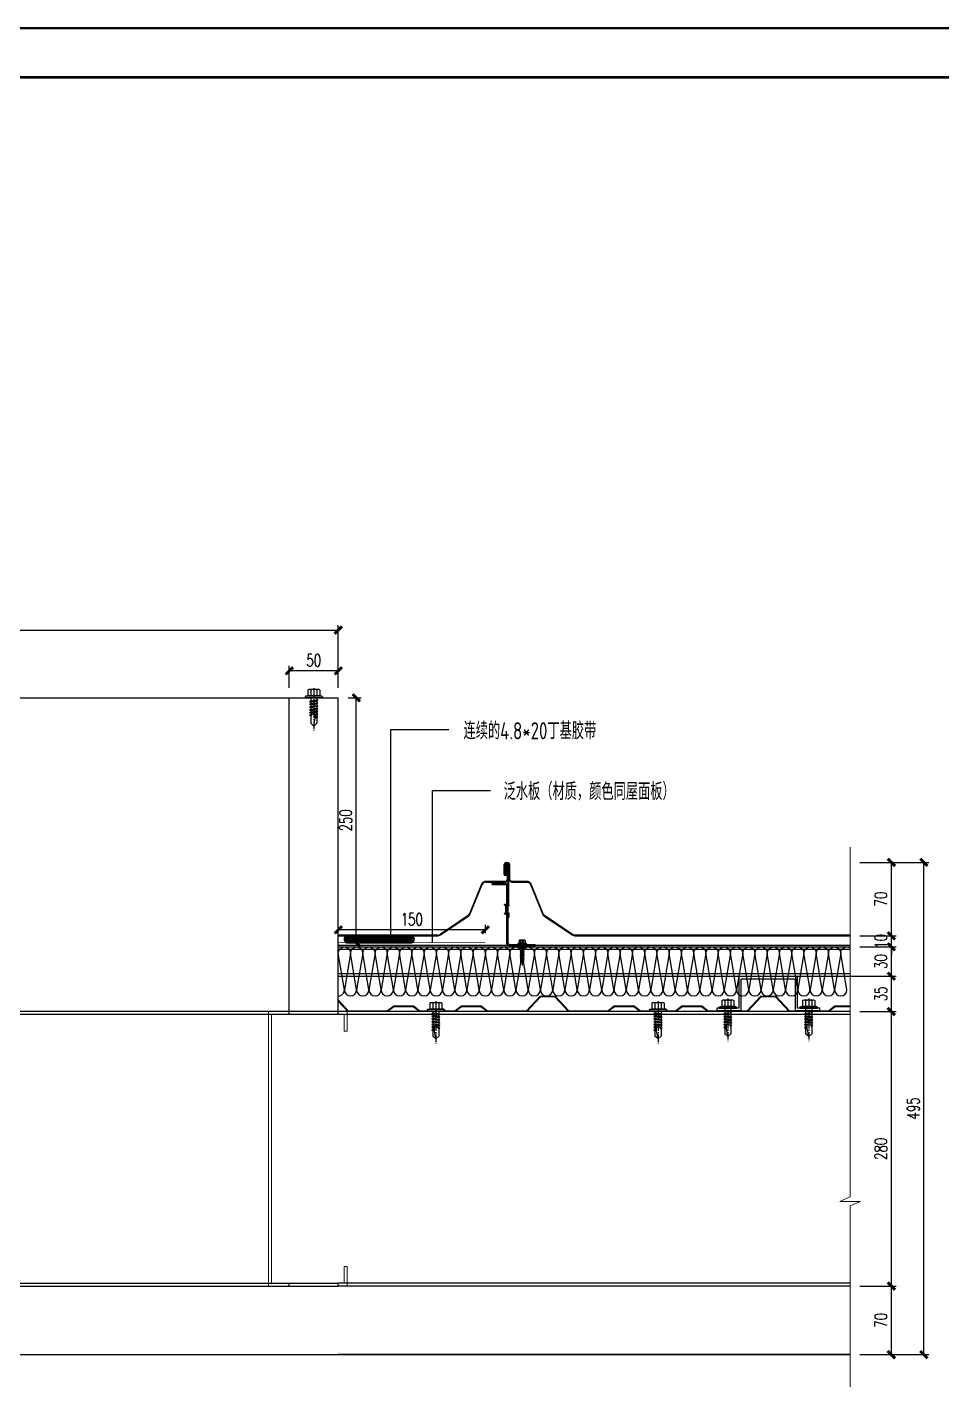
# Model space of a CAD drawing. Extents: x -599358 to 2865263, y -1062760 to 486533.
# Drawn here: x 131130 to 132064, y -727781 to -726400 of the extents above; entities that cross this region are included whole.
import ezdxf
from ezdxf.enums import TextEntityAlignment as Align

# ---------------------------------------------------------------- set-up
doc = ezdxf.new("R2010")
doc.units = 0
doc.linetypes.add('CENTER2', pattern=[28.575, 19.05, -3.175, 3.175, -3.175])
doc.linetypes.add('DASH', pattern=[0.35, 0.25, -0.1])
for name, color, linetype in [('0-cxFrame', 155, 'Continuous'), ('A-AXIS-DP', 126, 'Continuous'), ('A-PUB_HATCH', 8, 'Continuous'), ('A-WINDOW', 140, 'Continuous'), ('BWM', 8, 'Continuous'), ('DIM', 173, 'Continuous'), ('Frame', 255, 'Continuous'), ('Glass cotton', 95, 'Continuous'), ('PJ', 151, 'Continuous'), ('SEAMLOK75 - SHEET', 6, 'Continuous'), ('V900型压型底板', 190, 'Continuous'), ('WZ', 2, 'Continuous'), ('ZX', 1, 'CENTER2')]:
    doc.layers.add(name, color=color, linetype=linetype)
for name, color, linetype, lineweight in [('0-cxText', 131, 'Continuous', 25), ('S-dim', 81, 'Continuous', 0), ('屋面板', 6, 'Continuous', 13), ('底板', 2, 'Continuous', 13), ('文字标注引出线', 7, 'Continuous', 15), ('粗', 7, 'Continuous', 50), ('紧固件', 4, 'Continuous', 13)]:
    doc.layers.add(name, color=color, linetype=linetype, lineweight=lineweight)
doc.styles.add('cx_tuming', font='simhei.ttf')
doc.styles.add('cx_tuqian1', font='宋体.shx')
doc.styles.add('DHTEXT-1', font='romans.shx', dxfattribs={"width": 0.7, "bigfont": 'chinese.shx'})
doc.styles.add('jhz', font='TSSDENG.SHX', dxfattribs={"width": 0.75, "bigfont": 'TSSDCHN.SHX'})
doc.styles.add('黑体', font='simhei.ttf')
doc.dimstyles.new('ZN5', dxfattribs={"dimscale": 5, "dimtxt": 2.5, "dimasz": 1.5, "dimexe": 1, "dimexo": 2, "dimgap": 0.9, "dimtad": 1, "dimdec": 0, "dimdsep": 46, "dimtxsty": 'DHTEXT-1', "dimblk": 'ARCHTICK', "dimcen": 2.5, "dimclrd": 173, "dimclre": 173, "dimclrt": 7, "dimazin": 2, "dimtfac": 1, "dimtix": 1, "dimtmove": 2, "dimatfit": 3, "dimfxl": 0, "dimarcsym": 0})

# ---------------------------------------------------------------- blocks, each defined once
blk = doc.blocks.new('*U641')
at = {"layer": 'PJ'}
for p, q in [((-4.4, 0.45), (-4.4, 0)), ((4.4, 0), (-4.4, 0)), ((-4.1, 0.75), (-3.1, 1)), ((4.1, 0.75), (-4.1, 0.75)), ((-3.1, 3.85), (-3.1, 1)), ((3.1, 1), (-3.1, 1)), ((2.33, 4.25), (-2.33, 4.25)), ((-2.04, 0.75), (-1.55, 1)), ((-1.55, 3.85), (-1.55, 1)), ((-1.55, 0), (-1.55, -1.59)), ((1.55, 3.85), (1.55, 1)), ((2.15, 0.75), (1.55, 1)), ((1.55, 0), (1.55, -1.09)), ((3.1, 3.85), (3.1, 1)), ((4.1, 0.75), (3.1, 1)), ((4.4, 0.45), (4.4, 0)), ((-2.11, -1.9), (2.11, -1.4)), ((-2.11, -1.9), (-1.55, -1.59)), ((-2.11, -1.9), (-1.55, -2.21)), ((-2.11, -3.3), (2.11, -2.8)), ((-2.11, -3.3), (-1.55, -2.99)), ((-2.11, -3.3), (-1.55, -3.61)), ((-2.11, -4.7), (2.11, -4.2)), ((-2.11, -4.7), (-1.55, -4.39)), ((-2.11, -4.7), (-1.55, -5.01)), ((-2.11, -6.1), (2.11, -5.6)), ((-2.11, -6.1), (-1.55, -5.79)), ((-2.11, -6.1), (-1.55, -6.41)), ((-1.55, -1.59), (1.55, -1.09)), ((-1.55, -2.21), (1.55, -1.71)), ((-1.55, -2.21), (-1.55, -2.99)), ((-1.55, -2.99), (1.55, -2.49)), ((-1.55, -3.61), (1.55, -3.11)), ((-1.55, -3.61), (-1.55, -4.39)), ((-1.55, -4.39), (1.55, -3.89)), ((-1.55, -5.01), (1.55, -4.51)), ((-1.55, -5.01), (-1.55, -5.79)), ((-1.55, -5.79), (1.55, -5.29)), ((-1.55, -6.41), (1.55, -5.91)), ((-1.55, -6.41), (-1.55, -7.19)), ((-1.55, -7.19), (1.55, -6.69)), ((1.55, -0.31), (1.55, -1.09)), ((2.11, -1.4), (1.55, -1.09)), ((2.11, -1.4), (1.55, -1.71)), ((1.55, -1.71), (1.55, -2.49)), ((2.11, -2.8), (1.55, -2.49)), ((2.11, -2.8), (1.55, -3.11)), ((1.55, -3.11), (1.55, -3.89)), ((2.11, -4.2), (1.55, -3.89)), ((2.11, -4.2), (1.55, -4.51)), ((1.55, -4.51), (1.55, -5.29)), ((2.11, -5.6), (1.55, -5.29)), ((2.11, -5.6), (1.55, -5.91)), ((1.55, -5.91), (1.55, -6.69)), ((2.11, -7), (1.55, -6.69)), ((-2.11, -7.5), (2.11, -7)), ((-2.11, -7.5), (-1.55, -7.19)), ((-2.11, -7.5), (-1.55, -7.81)), ((-2.11, -8.9), (-1.55, -8.59)), ((-2.11, -8.9), (-1.14, -8.78)), ((-2.11, -8.9), (-1.55, -9.21)), ((-1.55, -7.81), (1.55, -7.31)), ((-1.55, -7.81), (-1.55, -8.59)), ((-1.55, -8.59), (-0.99, -8.49)), ((-1.55, -9.21), (-1.33, -9.17)), ((-1.55, -9.21), (-1.55, -13)), ((0, -14.4), (-1.55, -13)), ((0, -14.4), (1.55, -13)), ((0.56, -8.24), (1.55, -8.09)), ((0.71, -8.55), (2.11, -8.4)), ((0.71, -8.83), (1.55, -8.71)), ((0.71, -9.61), (1.55, -9.49)), ((0.71, -9.95), (2.11, -9.8)), ((0.71, -10.23), (1.55, -10.11)), ((2.11, -7), (1.55, -7.31)), ((1.55, -7.31), (1.55, -8.09)), ((2.11, -8.4), (1.55, -8.09)), ((2.11, -8.4), (1.55, -8.71)), ((1.55, -8.71), (1.55, -9.49)), ((2.11, -9.8), (1.55, -9.49)), ((2.11, -9.8), (1.55, -10.11)), ((1.55, -10.11), (1.55, -13))]:
    blk.add_line(p, q, dxfattribs=at)
blk.add_lwpolyline([(0, -14.4), (0.71, -10.23), (0.71, -8.5, 0.417657), (0.41, -8.2, 0.097062), (-0.99, -8.49), (-1.55, -9.6)], format="xyb", dxfattribs=at)
for centre, radius, start, end in [((-4.1, 0.45), 0.3, 90, 180), ((-2.33, 3.3), 0.951, 35.40086, 144.59914), ((0, 1.05), 3.2, 61.05941, 118.94059), ((2.33, 3.3), 0.951, 35.40086, 144.59914), ((4.1, 0.45), 0.3, 0, 90)]:
    blk.add_arc(centre, radius, start, end, dxfattribs=at)
at = {"layer": 'ZX', "ltscale": 0.2}
blk.add_line((0, 4.94), (0, -16.83), dxfattribs=at)
blk = doc.blocks.new('00990')
at = {"color": 2}
blk.add_lwpolyline([(7292.4, -17093.5), (7314.9, -17093.5), (7314.9, -17061), (7374.9, -17061), (7374.9, -17093.5), (7397.4, -17093.5), (7397.4, -17096), (7372.4, -17096), (7372.4, -17063.5), (7317.4, -17063.5), (7317.4, -17096), (7292.4, -17096)], close=True, dxfattribs=at)
at = {"layer": '紧固件', "xscale": 2, "yscale": 2, "zscale": 2}
for p in [(7303.6, -17093.5), (7386.1, -17093.5, 0)]:
    blk.add_blockref('*U641', p, dxfattribs=at)
blk = doc.blocks.new('*U1726')
at = {"layer": 'PJ'}
for p, q in [((-4.4, 0.5), (-4.4, 0)), ((4.4, 0), (-4.4, 0)), ((-4.1, 0.8), (-3.1, 1)), ((4.1, 0.8), (-4.1, 0.8)), ((-3.1, 3.9), (-3.1, 1)), ((3.1, 1), (-3.1, 1)), ((2.3, 4.2), (-2.3, 4.2)), ((-2, 0.8), (-1.5, 1)), ((-1.5, 3.9), (-1.5, 1)), ((-1.5, 0), (-1.5, -1.6)), ((1.5, 3.9), (1.5, 1)), ((2.2, 0.8), (1.5, 1)), ((1.5, 0), (1.5, -1.1)), ((3.1, 3.9), (3.1, 1)), ((4.1, 0.8), (3.1, 1)), ((4.4, 0.5), (4.4, 0)), ((-2.1, -1.9), (2.1, -1.4)), ((-2.1, -1.9), (-1.5, -1.6)), ((-2.1, -1.9), (-1.5, -2.2)), ((-2.1, -3.3), (2.1, -2.8)), ((-2.1, -3.3), (-1.5, -3)), ((-2.1, -3.3), (-1.5, -3.6)), ((-2.1, -4.7), (2.1, -4.2)), ((-2.1, -4.7), (-1.5, -4.4)), ((-2.1, -4.7), (-1.5, -5)), ((-2.1, -6.1), (2.1, -5.6)), ((-2.1, -6.1), (-1.5, -5.8)), ((-2.1, -6.1), (-1.5, -6.4)), ((-2.1, -7.5), (2.1, -7)), ((-2.1, -7.5), (-1.5, -7.2)), ((-2.1, -7.5), (-1.5, -7.8)), ((-2.1, -8.9), (2.1, -8.4)), ((-2.1, -8.9), (-1.5, -8.6)), ((-2.1, -8.9), (-1.5, -9.2)), ((-2.1, -10.3), (2.1, -9.8)), ((-2.1, -10.3), (-1.5, -10)), ((-2.1, -10.3), (-1.5, -10.6)), ((-2.1, -11.7), (2.1, -11.2)), ((-2.1, -11.7), (-1.5, -11.4)), ((-2.1, -11.7), (-1.5, -12)), ((-2.1, -13.1), (-1.5, -12.8)), ((-2.1, -13.1), (-1.1, -13)), ((-2.1, -13.1), (-1.5, -13.4)), ((-1.5, -1.6), (1.5, -1.1)), ((-1.5, -2.2), (1.5, -1.7)), ((-1.5, -2.2), (-1.5, -3)), ((-1.5, -3), (1.5, -2.5)), ((-1.5, -3.6), (1.5, -3.1)), ((-1.5, -3.6), (-1.5, -4.4)), ((-1.5, -4.4), (1.5, -3.9)), ((-1.5, -5), (1.5, -4.5)), ((-1.5, -5), (-1.5, -5.8)), ((-1.5, -5.8), (1.5, -5.3)), ((-1.5, -6.4), (1.5, -5.9)), ((-1.5, -6.4), (-1.5, -7.2)), ((-1.5, -7.2), (1.5, -6.7)), ((-1.5, -7.8), (1.5, -7.3)), ((-1.5, -7.8), (-1.5, -8.6)), ((-1.5, -8.6), (1.5, -8.1)), ((-1.5, -9.2), (1.5, -8.7)), ((-1.5, -9.2), (-1.5, -10)), ((-1.5, -10), (1.5, -9.5)), ((-1.5, -10.6), (1.5, -10.1)), ((-1.5, -10.6), (-1.5, -11.4)), ((-1.5, -11.4), (1.5, -10.9)), ((-1.5, -12), (1.5, -11.5)), ((-1.5, -12), (-1.5, -12.8)), ((-1.5, -12.8), (-1, -12.7)), ((-1.5, -13.4), (-1.5, -17.2)), ((-1.5, -13.4), (-1.3, -13.4)), ((0.6, -12.4), (1.5, -12.3)), ((0.7, -12.8), (2.1, -12.6)), ((0.7, -13), (1.5, -12.9)), ((1.5, -0.3), (1.5, -1.1)), ((2.1, -1.4), (1.5, -1.1)), ((2.1, -1.4), (1.5, -1.7)), ((1.5, -1.7), (1.5, -2.5)), ((2.1, -2.8), (1.5, -2.5)), ((2.1, -2.8), (1.5, -3.1)), ((1.5, -3.1), (1.5, -3.9)), ((2.1, -4.2), (1.5, -3.9)), ((2.1, -4.2), (1.5, -4.5)), ((1.5, -4.5), (1.5, -5.3)), ((2.1, -5.6), (1.5, -5.3)), ((2.1, -5.6), (1.5, -5.9)), ((1.5, -5.9), (1.5, -6.7)), ((2.1, -7), (1.5, -6.7)), ((2.1, -7), (1.5, -7.3)), ((1.5, -7.3), (1.5, -8.1)), ((2.1, -8.4), (1.5, -8.1)), ((2.1, -8.4), (1.5, -8.7)), ((1.5, -8.7), (1.5, -9.5)), ((2.1, -9.8), (1.5, -9.5)), ((2.1, -9.8), (1.5, -10.1)), ((1.5, -10.1), (1.5, -10.9)), ((2.1, -11.2), (1.5, -10.9)), ((2.1, -11.2), (1.5, -11.5)), ((1.5, -11.5), (1.5, -12.3)), ((2.1, -12.6), (1.5, -12.3)), ((2.1, -12.6), (1.5, -12.9)), ((1.5, -12.9), (1.5, -13.7)), ((0, -18.6), (-1.5, -17.2)), ((0, -18.6), (1.5, -17.2)), ((0.7, -13.8), (1.5, -13.7)), ((0.7, -14.2), (2.1, -14)), ((0.7, -14.4), (1.5, -14.3)), ((2.1, -14), (1.5, -13.7)), ((2.1, -14), (1.5, -14.3)), ((1.5, -14.3), (1.5, -17.2))]:
    blk.add_line(p, q, dxfattribs=at)
blk.add_lwpolyline([(0, -18.6), (0.7, -14.4), (0.7, -12.7, 0.417657), (0.4, -12.4, 0.097062), (-1, -12.7), (-1.5, -13.8)], format="xyb", dxfattribs=at)
for centre, radius, start, end in [((-4.1, 0.5), 0.3, 90, 180), ((-2.3, 3.3), 0.951, 35.4009, 144.5991), ((0, 1), 3.2, 61.0594, 118.9406), ((2.3, 3.3), 0.951, 35.4009, 144.5991), ((4.1, 0.5), 0.3, 0, 90)]:
    blk.add_arc(centre, radius, start, end, dxfattribs=at)
at = {"layer": 'ZX', "ltscale": 0.2}
blk.add_line((0, 4.9), (0, -21), dxfattribs=at)
blk = doc.blocks.new('A$C06060CBF')
at = {"layer": '粗', "lineweight": -2}
for p, q in [((26.8, 41.2), (26.8, 82.1)), ((27.4, 41.2), (27.4, 82.1)), ((27.4, 2.3), (27.4, 61.4)), ((28.7, 59.5), (27.4, 59.5)), ((28.7, 2.3), (28.7, 61.4)), ((43.8, 63.6), (29.7, 63.6)), ((43.8, 62.4), (29.7, 62.4)), ((43.8, 62.4), (43.8, 63.6)), ((30.4, 42.2), (28, 40.8)), ((30.7, 41.6), (29.2, 40.8)), ((26.8, 33), (26.8, 28.9)), ((28.7, 41.2), (27.4, 41.2)), ((27.4, 33), (27.4, 28.9)), ((28.7, 33), (27.4, 33)), ((30.4, 32), (28, 33.3)), ((29.2, 40.8), (28.4, 40.3)), ((29.2, 33.4), (28.4, 33.9)), ((29.2, 33.8), (29.2, 40.3)), ((30.7, 32.5), (29.2, 33.4)), ((30.9, 41.1), (29.8, 40.4)), ((29.8, 33.8), (29.8, 40.3)), ((30.6, 33.3), (29.8, 33.7)), ((30.9, 33.1), (29.8, 33.7)), ((26.4, 1.2), (0, 1.2)), ((0, 0), (0, 1.2)), ((26.4, 0), (0, 0)), ((19.5, 0), (19.5, 1.2))]:
    blk.add_line(p, q, dxfattribs=at)
at = {"layer": '粗'}
blk.add_line((27.4, 28.9), (26.8, 28.9), dxfattribs=at)
at = {"layer": '粗', "linetype": 'DASH', "lineweight": -2}
for p, q in [((9.7, 1.2), (9.7, 0)), ((16.9, 1.2), (16.9, 0))]:
    blk.add_line(p, q, dxfattribs=at)
at = {"layer": '粗', "lineweight": -2}
blk.add_lwpolyline([(27.4, 82.1, -1), (29.9, 82.1), (29.9, 73.1), (30.5, 73.1), (30.5, 82.1, 1), (26.8, 82.1)], format="xyb", dxfattribs=at)
for centre, radius, start, end in [((29.7, 61.4), 2.25, 90, 180), ((29.7, 61.4), 1.02, 90, 180), ((30.6, 41.6), 0.627, 302.657, 103.9204), ((27.8, 41.2), 1.02, 180, 300), ((27.8, 33), 1.02, 60, 180), ((27.8, 41.2), 0.41, 180, 300), ((27.8, 33), 0.41, 60, 180), ((29.9, 40.3), 0.717, 120, 180), ((29.9, 33.8), 0.717, 180, 240), ((29.9, 40.3), 0.102, 120, 180), ((29.9, 33.8), 0.102, 180, 240), ((30.6, 32.6), 0.627, 256.0796, 57.343), ((26.4, 2.3), 1.02, 270, 0), ((26.4, 2.3), 2.25, 270, 0)]:
    blk.add_arc(centre, radius, start, end, dxfattribs=at)
at = {"layer": '紧固件', "xscale": -1.023999999801318, "yscale": 1.023999999801318, "zscale": 1.023999999801318}
blk.add_blockref('*U1726', (13.2, 1.2), dxfattribs=at)
blk = doc.blocks.new('38990')
h = blk.add_hatch()
h.set_pattern_fill('ANSI31', color=256, scale=0.34, angle=-4.9986, style=0)
h.set_pattern_definition([(40.0013865, (1380503.2507, -35356.2821), (-0.693909236, 0.826928184), [])])
edge = h.paths.add_edge_path()
edge.add_arc((1405618.2, -61328.6), 3.6, 270.5816, 449.6218)
edge.add_line((1405618.3, -61325), (1405552.7, -61324.9))
edge.add_arc((1405554.6, -61328.5), 4.04, 116.9061, 243.2973)
edge.add_line((1405552.7, -61332.1), (1405618.3, -61332.2))
at = {"layer": 'A-PUB_HATCH', "color": 7}
for p, q in [((1405552.8, -61324.9, 39226584.3), (1405618.3, -61325, 39226584.3)), ((1405552.8, -61332.1, 39226584.3), (1405618.3, -61332.2, 39226584.3))]:
    blk.add_line(p, q, dxfattribs=at)
at = {"layer": 'Frame'}
for centre, radius, start, end in [((1405554.5, -61328.5, 39226584.3), 4.01, 115.9713, 243.9922), ((1405618.5, -61328.6, 39226584.3), 3.61, 266.5513, 93.4122)]:
    blk.add_arc(centre, radius, start, end, dxfattribs=at)
blk = doc.blocks.new('_ArchTick')
at = {"color": 0, "linetype": 'ByBlock', "const_width": 0.4}
blk.add_lwpolyline([(-0.5, -0.5), (0.5, 0.5)], dxfattribs=at)
blk = doc.blocks.new('*D1811')
at = {"layer": 'Defpoints', "color": 0, "ltscale": 50, "transparency": 16777216}
for p in [(131447.8, -727321.6), (131447.8, -727334.8), (131597.8, -727334.8)]:
    blk.add_point(p, dxfattribs=at)
at = {"layer": 'DIM', "color": 173, "linetype": 'ByBlock', "lineweight": -2, "ltscale": 50, "transparency": 16777216}
for p, q in [((131447.8, -727324.8), (131447.8, -727316.6)), ((131597.8, -727321.6), (131447.8, -727321.6)), ((131597.8, -727324.8), (131597.8, -727316.6))]:
    blk.add_line(p, q, dxfattribs=at)
at = {"layer": 'DIM', "color": 173, "lineweight": -2, "ltscale": 50, "transparency": 16777216, "xscale": 7.5, "yscale": 7.5, "zscale": 7.5, "rotation": 180}
blk.add_blockref('_ArchTick', (131447.8, -727321.6), dxfattribs=at)
at = {"layer": 'DIM', "color": 173, "lineweight": -2, "ltscale": 50, "transparency": 16777216, "xscale": 7.5, "yscale": 7.5, "zscale": 7.5}
blk.add_blockref('_ArchTick', (131597.8, -727321.6), dxfattribs=at)
at = {"layer": 'DIM', "color": 7, "ltscale": 50, "transparency": 16777216, "insert": (131522.8, -727310.8), "char_height": 12.5, "attachment_point": 5, "style": 'DHTEXT-1'}
blk.add_mtext('150', dxfattribs=at)
blk = doc.blocks.new('*D1812')
at = {"layer": 'Defpoints', "color": 0, "ltscale": 50, "transparency": 16777216}
for p in [(131447.8, -727084.8), (131466.1, -727084.8), (131447.8, -727334.8)]:
    blk.add_point(p, dxfattribs=at)
at = {"layer": 'DIM', "color": 173, "linetype": 'ByBlock', "lineweight": -2, "ltscale": 50, "transparency": 16777216}
for p, q in [((131457.8, -727084.8), (131471.1, -727084.8)), ((131466.1, -727334.8), (131466.1, -727084.8)), ((131457.8, -727334.8), (131471.1, -727334.8))]:
    blk.add_line(p, q, dxfattribs=at)
at = {"layer": 'DIM', "color": 173, "lineweight": -2, "ltscale": 50, "transparency": 16777216, "xscale": 7.5, "yscale": 7.5, "zscale": 7.5}
for p, rotation in [((131466.1, -727084.8), 90), ((131466.1, -727334.8), 270)]:
    blk.add_blockref('_ArchTick', p, dxfattribs=dict(at, rotation=rotation))
at = {"layer": 'DIM', "color": 7, "ltscale": 50, "transparency": 16777216, "insert": (131455.4, -727209.8), "char_height": 12.5, "attachment_point": 5, "rotation": 90, "style": 'DHTEXT-1'}
blk.add_mtext('250', dxfattribs=at)
blk = doc.blocks.new('*D1856')
at = {"layer": 'Defpoints', "color": 0, "ltscale": 50, "transparency": 16777216}
for p in [(131447.8, -727015.7), (130557.8, -727084.8, 0), (131447.8, -727084.8, 0)]:
    blk.add_point(p, dxfattribs=at)
at = {"layer": 'DIM', "color": 173, "linetype": 'ByBlock', "lineweight": -2, "ltscale": 50, "transparency": 16777216}
for p, q in [((130557.8, -727074.8), (130557.8, -727010.7)), ((130557.8, -727015.7), (131447.8, -727015.7)), ((131447.8, -727074.8), (131447.8, -727010.7))]:
    blk.add_line(p, q, dxfattribs=at)
at = {"layer": 'DIM', "color": 173, "lineweight": -2, "ltscale": 50, "transparency": 16777216, "xscale": 7.5, "yscale": 7.5, "zscale": 7.5, "rotation": 180}
blk.add_blockref('_ArchTick', (130557.8, -727015.7), dxfattribs=at)
at = {"layer": 'DIM', "color": 173, "lineweight": -2, "ltscale": 50, "transparency": 16777216, "xscale": 7.5, "yscale": 7.5, "zscale": 7.5}
blk.add_blockref('_ArchTick', (131447.8, -727015.7), dxfattribs=at)
at = {"layer": 'DIM', "color": 7, "ltscale": 50, "transparency": 16777216, "insert": (131002.8, -727005), "char_height": 12.5, "attachment_point": 5, "style": 'DHTEXT-1'}
blk.add_mtext('2400', dxfattribs=at)
blk = doc.blocks.new('*D1857')
at = {"layer": 'Defpoints', "color": 0, "ltscale": 50, "transparency": 16777216}
for p in [(131969.8, -727405), (132011.9, -727405), (131969.8, -727685)]:
    blk.add_point(p, dxfattribs=at)
at = {"layer": 'DIM', "color": 173, "linetype": 'ByBlock', "lineweight": -2, "ltscale": 50, "transparency": 16777216}
for p, q in [((131979.8, -727405), (132016.9, -727405)), ((132011.9, -727685), (132011.9, -727405)), ((131979.8, -727685), (132016.9, -727685))]:
    blk.add_line(p, q, dxfattribs=at)
at = {"layer": 'DIM', "color": 173, "lineweight": -2, "ltscale": 50, "transparency": 16777216, "xscale": 7.5, "yscale": 7.5, "zscale": 7.5}
for p, rotation in [((132011.9, -727405), 90), ((132011.9, -727685), 270)]:
    blk.add_blockref('_ArchTick', p, dxfattribs=dict(at, rotation=rotation))
at = {"layer": 'DIM', "color": 7, "ltscale": 50, "transparency": 16777216, "insert": (132001.2, -727545), "char_height": 12.5, "attachment_point": 5, "rotation": 90, "style": 'DHTEXT-1'}
blk.add_mtext('280', dxfattribs=at)
blk = doc.blocks.new('*D1858')
at = {"layer": 'Defpoints', "color": 0, "ltscale": 50, "transparency": 16777216}
for p in [(131736.1, -727368.9), (132011.9, -727368.9), (131969.8, -727405)]:
    blk.add_point(p, dxfattribs=at)
at = {"layer": 'DIM', "color": 173, "linetype": 'ByBlock', "lineweight": -2, "ltscale": 50, "transparency": 16777216}
for p, q in [((131746.1, -727368.9), (132016.9, -727368.9)), ((132011.9, -727405), (132011.9, -727368.9)), ((131979.8, -727405), (132016.9, -727405))]:
    blk.add_line(p, q, dxfattribs=at)
at = {"layer": 'DIM', "color": 173, "lineweight": -2, "ltscale": 50, "transparency": 16777216, "xscale": 7.5, "yscale": 7.5, "zscale": 7.5}
for p, rotation in [((132011.9, -727368.9), 90), ((132011.9, -727405), 270)]:
    blk.add_blockref('_ArchTick', p, dxfattribs=dict(at, rotation=rotation))
at = {"layer": 'DIM', "color": 7, "ltscale": 50, "transparency": 16777216, "insert": (132001.2, -727386.9), "char_height": 12.5, "attachment_point": 5, "rotation": 90, "style": 'DHTEXT-1'}
blk.add_mtext('35', dxfattribs=at)
blk = doc.blocks.new('*D1859')
at = {"layer": 'Defpoints', "color": 0, "ltscale": 50, "transparency": 16777216}
for p in [(131969.8, -727338.9), (132011.9, -727338.9), (131736.1, -727368.9)]:
    blk.add_point(p, dxfattribs=at)
at = {"layer": 'DIM', "color": 173, "linetype": 'ByBlock', "lineweight": -2, "ltscale": 50, "transparency": 16777216}
for p, q in [((131979.8, -727338.9), (132016.9, -727338.9)), ((132011.9, -727368.9), (132011.9, -727338.9)), ((131746.1, -727368.9), (132016.9, -727368.9))]:
    blk.add_line(p, q, dxfattribs=at)
at = {"layer": 'DIM', "color": 173, "lineweight": -2, "ltscale": 50, "transparency": 16777216, "xscale": 7.5, "yscale": 7.5, "zscale": 7.5}
for p, rotation in [((132011.9, -727338.9), 90), ((132011.9, -727368.9), 270)]:
    blk.add_blockref('_ArchTick', p, dxfattribs=dict(at, rotation=rotation))
at = {"layer": 'DIM', "color": 7, "ltscale": 50, "transparency": 16777216, "insert": (132001.2, -727353.9), "char_height": 12.5, "attachment_point": 5, "rotation": 90, "style": 'DHTEXT-1'}
blk.add_mtext('30', dxfattribs=at)
blk = doc.blocks.new('*D1860')
at = {"layer": 'Defpoints', "color": 0, "ltscale": 50, "transparency": 16777216}
for p in [(131969.8, -727327.7, 0), (131969.8, -727338.9), (132011.9, -727327.7)]:
    blk.add_point(p, dxfattribs=at)
at = {"layer": 'DIM', "color": 173, "linetype": 'ByBlock', "lineweight": -2, "ltscale": 50, "transparency": 16777216}
for p, q in [((132011.9, -727327.7), (132011.9, -727320.2)), ((131979.8, -727327.7), (132016.9, -727327.7)), ((131979.8, -727338.9), (132016.9, -727338.9)), ((132011.9, -727338.9), (132011.9, -727327.7)), ((132011.9, -727338.9), (132011.9, -727346.4))]:
    blk.add_line(p, q, dxfattribs=at)
at = {"layer": 'DIM', "color": 173, "lineweight": -2, "ltscale": 50, "transparency": 16777216, "xscale": 7.5, "yscale": 7.5, "zscale": 7.5}
for p, rotation in [((132011.9, -727327.7), 270), ((132011.9, -727338.9), 90)]:
    blk.add_blockref('_ArchTick', p, dxfattribs=dict(at, rotation=rotation))
at = {"layer": 'DIM', "color": 7, "ltscale": 50, "transparency": 16777216, "insert": (132001.2, -727333.3), "char_height": 12.5, "attachment_point": 5, "rotation": 90, "style": 'DHTEXT-1'}
blk.add_mtext('10', dxfattribs=at)
blk = doc.blocks.new('*D1861')
at = {"layer": 'Defpoints', "color": 0, "ltscale": 50, "transparency": 16777216}
for p in [(131969.8, -727252.7, 0), (132011.9, -727252.7), (131969.8, -727327.7, 0)]:
    blk.add_point(p, dxfattribs=at)
at = {"layer": 'DIM', "color": 173, "linetype": 'ByBlock', "lineweight": -2, "ltscale": 50, "transparency": 16777216}
for p, q in [((131979.8, -727252.7), (132016.9, -727252.7)), ((132011.9, -727327.7), (132011.9, -727252.7)), ((131979.8, -727327.7), (132016.9, -727327.7))]:
    blk.add_line(p, q, dxfattribs=at)
at = {"layer": 'DIM', "color": 173, "lineweight": -2, "ltscale": 50, "transparency": 16777216, "xscale": 7.5, "yscale": 7.5, "zscale": 7.5}
for p, rotation in [((132011.9, -727252.7), 90), ((132011.9, -727327.7), 270)]:
    blk.add_blockref('_ArchTick', p, dxfattribs=dict(at, rotation=rotation))
at = {"layer": 'DIM', "color": 7, "ltscale": 50, "transparency": 16777216, "insert": (132001.2, -727290.2), "char_height": 12.5, "attachment_point": 5, "rotation": 90, "style": 'DHTEXT-1'}
blk.add_mtext('70', dxfattribs=at)
blk = doc.blocks.new('*D1862')
at = {"layer": 'Defpoints', "color": 0, "ltscale": 50, "transparency": 16777216}
for p in [(131969.8, -727252.7, 0), (132045.1, -727252.7), (131969.8, -727755)]:
    blk.add_point(p, dxfattribs=at)
at = {"layer": 'DIM', "color": 173, "linetype": 'ByBlock', "lineweight": -2, "ltscale": 50, "transparency": 16777216}
for p, q in [((131979.8, -727252.7), (132050.1, -727252.7)), ((132045.1, -727755), (132045.1, -727252.7)), ((131979.8, -727755), (132050.1, -727755))]:
    blk.add_line(p, q, dxfattribs=at)
at = {"layer": 'DIM', "color": 173, "lineweight": -2, "ltscale": 50, "transparency": 16777216, "xscale": 7.5, "yscale": 7.5, "zscale": 7.5}
for p, rotation in [((132045.1, -727252.7), 90), ((132045.1, -727755), 270)]:
    blk.add_blockref('_ArchTick', p, dxfattribs=dict(at, rotation=rotation))
at = {"layer": 'DIM', "color": 7, "ltscale": 50, "transparency": 16777216, "insert": (132034.3, -727503.8), "char_height": 12.5, "attachment_point": 5, "rotation": 90, "style": 'DHTEXT-1'}
blk.add_mtext('495', dxfattribs=at)
blk = doc.blocks.new('*D1863')
at = {"layer": 'Defpoints', "color": 0, "ltscale": 50, "transparency": 16777216}
for p in [(131969.8, -727685), (132011.9, -727685), (131969.8, -727755)]:
    blk.add_point(p, dxfattribs=at)
at = {"layer": 'DIM', "color": 173, "linetype": 'ByBlock', "lineweight": -2, "ltscale": 50, "transparency": 16777216}
for p, q in [((131979.8, -727685), (132016.9, -727685)), ((132011.9, -727755), (132011.9, -727685)), ((131979.8, -727755), (132016.9, -727755))]:
    blk.add_line(p, q, dxfattribs=at)
at = {"layer": 'DIM', "color": 173, "lineweight": -2, "ltscale": 50, "transparency": 16777216, "xscale": 7.5, "yscale": 7.5, "zscale": 7.5}
for p, rotation in [((132011.9, -727685), 90), ((132011.9, -727755), 270)]:
    blk.add_blockref('_ArchTick', p, dxfattribs=dict(at, rotation=rotation))
at = {"layer": 'DIM', "color": 7, "ltscale": 50, "transparency": 16777216, "insert": (132001.2, -727720), "char_height": 12.5, "attachment_point": 5, "rotation": 90, "style": 'DHTEXT-1'}
blk.add_mtext('70', dxfattribs=at)
blk = doc.blocks.new('TK22.A2 L(Dragon)')
at = {"layer": '0-cxFrame', "color": 7, "const_width": 0.5}
blk.add_lwpolyline([(0, 0), (-594, 0), (-594, 420), (0, 420)], close=True, dxfattribs=at)
at = {"layer": '0-cxFrame', "const_width": 0.5}
blk.add_lwpolyline([(-80, 10), (-574, 10), (-574, 410), (-80, 410)], close=True, dxfattribs=at)
at = {"style": '黑体', "flags": 4}
blk.add_attdef('图幅', text='', height=3.3, dxfattribs=at).set_placement((-40, 3), align=Align.RIGHT)
at = {"layer": '0-cxText', "flags": 4}
for tag, height, style, p in [('建设单位', 3.5, 'cx_tuming', (-45, 240)), ('项目名称', 3.5, 'cx_tuming', (-45, 210)), ('子项名称', 3.5, 'cx_tuming', (-45, 180)), ('工程编号', 3.3, 'cx_tuqian1', (-35, 165)), ('图名1', 3.5, 'cx_tuming', (-45, 87)), ('图名2', 3.5, 'cx_tuming', (-45, 79)), ('图名3', 3.5, 'cx_tuming', (-45, 71)), ('出图日期', 3.3, 'cx_tuqian1', (-39, 60)), ('专业', 3.3, 'cx_tuqian1', (-55, 52)), ('图号', 3.3, 'cx_tuqian1', (-55, 44)), ('版次', 3.3, 'cx_tuqian1', (-20, 44))]:
    blk.add_attdef(tag, text='', height=height, dxfattribs=dict(at, style=style)).set_placement(p, align=Align.MIDDLE)
at = {"layer": 'Defpoints', "color": 6, "flags": 4}
for tag, height, style, p in [('tufu', 3.3, '黑体', (-12, 12)), ('dwfname', 4, 'cx_tuqian1', (-80, 3))]:
    blk.add_attdef(tag, text='', height=height, dxfattribs=dict(at, style=style)).set_placement(p, align=Align.RIGHT)
blk = doc.blocks.new('*D2108')
at = {"layer": 'Defpoints', "color": 0, "ltscale": 50, "transparency": 16777216}
for p in [(131397.8, -727057.3), (131397.8, -727084.8), (131447.8, -727084.8)]:
    blk.add_point(p, dxfattribs=at)
at = {"layer": 'DIM', "color": 173, "linetype": 'ByBlock', "lineweight": -2, "ltscale": 50, "transparency": 16777216}
for p, q in [((131397.8, -727074.8), (131397.8, -727052.3)), ((131447.8, -727057.3), (131397.8, -727057.3)), ((131447.8, -727074.8), (131447.8, -727052.3))]:
    blk.add_line(p, q, dxfattribs=at)
at = {"layer": 'DIM', "color": 173, "lineweight": -2, "ltscale": 50, "transparency": 16777216, "xscale": 7.5, "yscale": 7.5, "zscale": 7.5, "rotation": 180}
blk.add_blockref('_ArchTick', (131397.8, -727057.3), dxfattribs=at)
at = {"layer": 'DIM', "color": 173, "lineweight": -2, "ltscale": 50, "transparency": 16777216, "xscale": 7.5, "yscale": 7.5, "zscale": 7.5}
blk.add_blockref('_ArchTick', (131447.8, -727057.3), dxfattribs=at)
at = {"layer": 'DIM', "color": 7, "ltscale": 50, "transparency": 16777216, "insert": (131422.8, -727046.5), "char_height": 12.5, "attachment_point": 5, "style": 'DHTEXT-1'}
blk.add_mtext('50', dxfattribs=at)

msp = doc.modelspace()

# ---------------------------------------------------------------- linework, layer by layer
at = {"color": 1, "ltscale": 10}
msp.add_line((131969.8, -727337.6), (131447.8, -727337.6), dxfattribs=at)
at = {"color": 3, "ltscale": 10}
for p, q in [((131969.8, -727339.1), (131447.8, -727339.1)), ((131969.8, -727341.6), (131447.8, -727341.6)), ((131969.8, -727366.6), (131447.8, -727366.6)), ((131969.8, -727369.1), (131447.8, -727369.1))]:
    msp.add_line(p, q, dxfattribs=at)
at = {"color": 6, "ltscale": 10}
for p, q in [((131969.8, -727405), (130557.8, -727405)), ((131969.8, -727408), (130557.8, -727408)), ((130035.7, -727682), (131447.8, -727682)), ((130035.7, -727685), (131447.8, -727685)), ((131969.8, -727682), (131447.8, -727682)), ((131969.8, -727685), (131447.8, -727685))]:
    msp.add_line(p, q, dxfattribs=at)
at = {"color": 8, "ltscale": 10}
for p in [(130035.7, -727755), (131969.8, -727755)]:
    msp.add_line(p, (131447.8, -727755), dxfattribs=at)
at = {"layer": 'A-AXIS-DP', "color": 8, "ltscale": 2800}
for p, q in [((131447.8, -727755), (131969.8, -727755)), ((131969.8, -727755), (131447.8, -727755))]:
    msp.add_line(p, q, dxfattribs=at)
at = {"layer": 'A-WINDOW', "ltscale": 10}
for p, q in [((131397.8, -727408), (131397.8, -727084.8)), ((131447.8, -727408), (131447.8, -727084.8)), ((131397.8, -727685), (131397.8, -727682)), ((131447.8, -727685), (131447.8, -727682))]:
    msp.add_line(p, q, dxfattribs=at)
msp.add_lwpolyline([(131007.3, -727084.8), (131447.8, -727084.8)], dxfattribs=at)
at = {"layer": 'BWM', "elevation": 0}
msp.add_lwpolyline([(131447.8, -727389.1, 0.414214), (131454, -727382.8), (131447.8, -727345.3, -1), (131460.3, -727345.3), (131454, -727382.8, 1), (131466.5, -727382.8), (131460.3, -727345.3, -1), (131472.8, -727345.3), (131466.5, -727382.8, 1), (131479, -727382.8), (131472.8, -727345.3, -1), (131485.3, -727345.3), (131479, -727382.8, 1), (131491.5, -727382.8), (131485.3, -727345.3, -1), (131497.8, -727345.3), (131491.5, -727382.8, 1), (131504, -727382.8), (131497.8, -727345.3, -1), (131510.3, -727345.3), (131504, -727382.8, 1), (131516.5, -727382.8), (131510.3, -727345.3, -1), (131522.8, -727345.3), (131516.5, -727382.8, 1), (131529, -727382.8), (131522.8, -727345.3, -1), (131535.3, -727345.3), (131529, -727382.8, 1), (131541.5, -727382.8), (131535.3, -727345.3, -1), (131547.8, -727345.3), (131541.5, -727382.8, 1), (131554, -727382.8), (131547.8, -727345.3, -1), (131560.3, -727345.3), (131554, -727382.8, 1), (131566.5, -727382.8), (131560.3, -727345.3, -1), (131572.8, -727345.3), (131566.5, -727382.8, 1), (131579, -727382.8), (131572.8, -727345.3, -1), (131585.3, -727345.3), (131579, -727382.8, 1), (131591.5, -727382.8), (131585.3, -727345.3, -1), (131597.8, -727345.3), (131591.5, -727382.8, 1), (131604, -727382.8), (131597.8, -727345.3, -1), (131610.3, -727345.3), (131604, -727382.8, 1), (131616.5, -727382.8), (131610.3, -727345.3, -1), (131622.8, -727345.3), (131616.5, -727382.8, 1), (131629, -727382.8), (131622.8, -727345.3, -1), (131635.3, -727345.3), (131629, -727382.8, 1), (131641.5, -727382.8), (131635.3, -727345.3, -1), (131647.8, -727345.3), (131641.5, -727382.8, 1), (131654, -727382.8), (131647.8, -727345.3, -1), (131660.3, -727345.3), (131654, -727382.8, 1), (131666.5, -727382.8), (131660.3, -727345.3, -1), (131672.8, -727345.3), (131666.5, -727382.8, 1), (131679, -727382.8), (131672.8, -727345.3, -1), (131685.3, -727345.3), (131679, -727382.8, 1), (131691.5, -727382.8), (131685.3, -727345.3, -1), (131697.8, -727345.3), (131691.5, -727382.8, 1), (131704, -727382.8), (131697.8, -727345.3, -1), (131710.3, -727345.3), (131704, -727382.8, 1), (131716.5, -727382.8), (131710.3, -727345.3, -1), (131722.8, -727345.3), (131716.5, -727382.8, 1), (131729, -727382.8), (131722.8, -727345.3, -1), (131735.3, -727345.3), (131729, -727382.8, 1), (131741.5, -727382.8), (131735.3, -727345.3, -1), (131747.8, -727345.3), (131741.5, -727382.8, 1), (131754, -727382.8), (131747.8, -727345.3, -1), (131760.3, -727345.3), (131754, -727382.8, 1), (131766.5, -727382.8), (131760.3, -727345.3, -1), (131772.8, -727345.3), (131766.5, -727382.8, 1), (131779, -727382.8), (131772.8, -727345.3, -1), (131785.3, -727345.3), (131779, -727382.8, 1), (131791.5, -727382.8), (131785.3, -727345.3, -1), (131797.8, -727345.3), (131791.5, -727382.8, 1), (131804, -727382.8), (131797.8, -727345.3, -1), (131810.3, -727345.3), (131804, -727382.8, 1), (131816.5, -727382.8), (131810.3, -727345.3, -1), (131822.8, -727345.3), (131816.5, -727382.8, 1), (131829, -727382.8), (131822.8, -727345.3, -1), (131835.3, -727345.3), (131829, -727382.8, 1), (131841.5, -727382.8), (131835.3, -727345.3, -1), (131847.8, -727345.3), (131841.5, -727382.8, 1), (131854, -727382.8), (131847.8, -727345.3, -1), (131860.3, -727345.3), (131854, -727382.8, 1), (131866.5, -727382.8), (131860.3, -727345.3, -1), (131872.8, -727345.3), (131866.5, -727382.8, 1), (131879, -727382.8), (131872.8, -727345.3, -1), (131885.3, -727345.3), (131879, -727382.8, 1), (131891.5, -727382.8), (131885.3, -727345.3, -1), (131897.8, -727345.3), (131891.5, -727382.8, 1), (131904, -727382.8), (131897.8, -727345.3, -1), (131910.3, -727345.3), (131904, -727382.8, 1), (131916.5, -727382.8), (131910.3, -727345.3, -1), (131922.8, -727345.3), (131916.5, -727382.8, 1), (131929, -727382.8), (131922.8, -727345.3, -1), (131935.3, -727345.3), (131929, -727382.8, 1), (131941.5, -727382.8), (131935.3, -727345.3, -1), (131947.8, -727345.3), (131941.5, -727382.8, 1), (131954, -727382.8), (131947.8, -727345.3, -1), (131960.3, -727345.3), (131954, -727382.8, 1), (131966.5, -727382.8), (131960.3, -727345.3, -0.589557), (131969.8, -727340, -0.589557)], format="xyb", dxfattribs=at)
at = {"layer": 'DIM', "ltscale": 10}
for p, q in [((131501.4, -727328.8), (131501.4, -727117.3)), ((131501.4, -727117.3), (131560.5, -727117.3)), ((131543.8, -727334.8), (131543.8, -727179.3)), ((131543.8, -727179.3), (131603, -727179.3))]:
    msp.add_line(p, q, dxfattribs=at)
at = {"layer": 'S-dim', "color": 6, "ltscale": 10, "elevation": 0}
msp.add_lwpolyline([(131456.7, -727425), (131456.7, -727405), (131376.7, -727405), (131376.7, -727685), (131456.7, -727685), (131456.7, -727665), (131453.7, -727665), (131453.7, -727682), (131379.7, -727682), (131379.7, -727408), (131453.7, -727408), (131453.7, -727425)], close=True, dxfattribs=at)
at = {"layer": 'SEAMLOK75 - SHEET'}
for p, q in [((131618.5, -727257), (131618.5, -727264.9)), ((131619.2, -727264.9), (131619.2, -727257)), ((131619.9, -727257), (131619.9, -727270.1)), ((131620.6, -727270.1), (131620.6, -727257)), ((131618.5, -727264.9), (131619.2, -727264.9)), ((131593.8, -727275), (131581.7, -727305.1)), ((131582.3, -727305.3), (131594.5, -727275.3)), ((131617.9, -727272.1), (131598.2, -727272.1)), ((131598.2, -727272.8), (131617.9, -727272.8)), ((131580.2, -727306.9), (131551.6, -727326.2)), ((131552, -727326.8), (131580.6, -727307.5)), ((131549.4, -727326.9), (131447.8, -727326.9)), ((131447.8, -727327.6), (131549.4, -727327.6))]:
    msp.add_line(p, q, dxfattribs=at)
at = {"layer": 'SEAMLOK75 - SHEET', "elevation": 0}
msp.add_lwpolyline([(131969.8, -727326.9), (131855.4, -727326.9), (131688.9, -727326.9, -0.149451), (131686.7, -727326.2), (131658.1, -727306.9, -0.149451), (131656.6, -727305.1), (131644.5, -727275, 0.305731), (131640.1, -727272.1), (131624.9, -727272.1, -0.414214), (131622.9, -727270.1), (131622.9, -727255.6, 0.414214), (131620.2, -727252.9), (131619.5, -727252.9, 0.414214), (131616.8, -727255.6), (131616.8, -727264.9, 1), (131619.5, -727264.9), (131619.5, -727257), (131618.8, -727257), (131618.8, -727264.9, -1), (131617.5, -727264.9), (131617.5, -727255.6, -0.414214), (131619.5, -727253.6), (131620.2, -727253.6, -0.414214), (131622.2, -727255.6), (131622.2, -727270.1, 0.414214), (131624.9, -727272.8), (131640.1, -727272.8, -0.305731), (131643.8, -727275.3), (131656, -727305.3, 0.149451), (131657.7, -727307.5), (131686.3, -727326.8, 0.149451), (131688.9, -727327.6), (131855.4, -727327.6), (131969.8, -727327.6)], format="xyb", dxfattribs=at)
at = {"layer": 'SEAMLOK75 - SHEET'}
for centre, radius, start, end in [((131619.6, -727257), 1.05, 0, 180), ((131619.6, -727257), 0.35, 0, 180), ((131617.9, -727270.1), 2.7, 270, 0), ((131617.9, -727270.1), 2, 270, 0), ((131598.2, -727276.8), 4.7, 90, 158), ((131598.2, -727276.8), 4, 90, 158), ((131578, -727303.6), 4, 304, 338), ((131578, -727303.6), 4.7, 304, 338), ((131549.4, -727322.9), 4, 270, 304), ((131549.4, -727322.9), 4.7, 270, 304)]:
    msp.add_arc(centre, radius, start, end, dxfattribs=at)
at = {"layer": '屋面板', "color": 2, "const_width": 0.7}
for points in [[(131447.8, -727084.8), (131397.8, -727084.8)], [(131447.8, -727084.8), (131447.8, -727334.8)]]:
    msp.add_lwpolyline(points, close=True, dxfattribs=at)
msp.add_lwpolyline([(131597.8, -727334.8), (131447.8, -727334.8)], dxfattribs=at)
at = {"layer": '底板', "color": 2, "elevation": 0}
msp.add_lwpolyline([(131969.8, -727399.1), (131954.3, -727399.1), (131947.8, -727404.1), (131908, -727404.1), (131894, -727389.1), (131878.7, -727389.1), (131864.7, -727404.1), (131825, -727404.1), (131818.5, -727399.1), (131798.3, -727399.1), (131791.8, -727404.1), (131756, -727404.1), (131749.5, -727399.1), (131729.3, -727399.1), (131722.8, -727404.1), (131683, -727404.1), (131669, -727389.1), (131653.7, -727389.1), (131639.7, -727404.1), (131600, -727404.1), (131593.5, -727399.1), (131573.3, -727399.1), (131566.8, -727404.1), (131531, -727404.1), (131524.5, -727399.1), (131504.3, -727399.1), (131497.8, -727404.1), (131458, -727404.1), (131447.8, -727393.1)], dxfattribs=at)
at = {"layer": '底板', "color": 4, "elevation": 0}
for points in [[(131969.8, -727399.4), (131954.4, -727399.4), (131947.9, -727404.4), (131907.9, -727404.4), (131893.9, -727389.4), (131878.9, -727389.4), (131864.9, -727404.4), (131824.9, -727404.4), (131818.4, -727399.4), (131798.4, -727399.4), (131791.9, -727404.4), (131755.9, -727404.4), (131749.4, -727399.4), (131729.4, -727399.4), (131722.9, -727404.4), (131682.9, -727404.4), (131668.9, -727389.4), (131653.9, -727389.4), (131639.9, -727404.4), (131599.9, -727404.4), (131593.4, -727399.4), (131573.4, -727399.4), (131566.9, -727404.4), (131530.9, -727404.4), (131524.4, -727399.4), (131504.4, -727399.4), (131497.9, -727404.4), (131457.9, -727404.4), (131447.8, -727393.5)], [(131969.8, -727400), (131954.6, -727400), (131948.1, -727405), (131907.6, -727405), (131893.6, -727390), (131879.1, -727390), (131865.1, -727405), (131824.7, -727405), (131818.2, -727400), (131798.6, -727400), (131792.1, -727405), (131755.7, -727405), (131749.2, -727400), (131729.6, -727400), (131723.1, -727405), (131682.6, -727405), (131668.6, -727390), (131654.1, -727390), (131640.1, -727405), (131599.7, -727405), (131593.2, -727400), (131573.6, -727400), (131567.1, -727405), (131530.7, -727405), (131524.2, -727400), (131504.6, -727400), (131498.1, -727405), (131457.6, -727405), (131447.8, -727394.4)]]:
    msp.add_lwpolyline(points, dxfattribs=at)
at = {"layer": '文字标注引出线', "color": 1, "elevation": 0}
msp.add_lwpolyline([(131969.8, -727237.1), (131969.8, -727594.1), (131959.3, -727598.6), (131980.3, -727598.6), (131969.8, -727603.1), (131969.8, -728029.8)], dxfattribs=at)

# ---------------------------------------------------------------- block references
at = {"layer": '0-cxFrame', "xscale": 5, "yscale": 5, "zscale": 5}
msp.add_blockref('TK22.A2 L(Dragon)', (132548.9, -728501.7), dxfattribs=at)
at = {"layer": 'A-PUB_HATCH', "rotation": 0.01825719004243328}
msp.add_blockref('38990', (-1274116.2, -666450.5, -39226584.3), dxfattribs=at)
at = {"layer": 'Glass cotton', "color": 0, "xscale": -1, "rotation": 3.317346397579968e-11}
msp.add_blockref('00990', (139231.2, -710308), dxfattribs=at)
at = {"layer": 'V900型压型底板', "xscale": -1, "rotation": 3.317346397579968e-11}
msp.add_blockref('A$C06060CBF', (131648.5, -727337.6), dxfattribs=at)
at = {"layer": '紧固件', "xscale": 2, "yscale": 2, "zscale": 2}
msp.add_blockref('*U641', (131422.8, -727084.8), dxfattribs=at)
at = {"layer": '紧固件', "xscale": -2, "yscale": 2, "zscale": 2, "rotation": 3.317346397579968e-11}
for p in [(131547.3, -727404.1), (131773.9, -727404.1)]:
    msp.add_blockref('*U641', p, dxfattribs=at)

# ---------------------------------------------------------------- texts
at = {"layer": 'WZ', "style": 'jhz', "width": 0.75}
for s, p in [('连续的4.8*20丁基胶带', (131575.5, -727127.2)), ('泛水板（材质，颜色同屋面板）', (131616.4, -727189.1))]:
    msp.add_text(s, height=17.5, dxfattribs=at).set_placement(p)

# ---------------------------------------------------------------- dimensions: what is measured, and where the dimension line sits
at = {"layer": 'DIM', "ltscale": 50}
for p1, p2, distance, text, picture, middle in [((130557.8, -727084.8), (131447.8, -727084.8), 69, '2400', '*D1856', (131002.8, -727005, 0)), ((131969.8, -727755), (131969.8, -727252.7, 0), -75.3, '495', '*D1862', (132034.3, -727503.8))]:
    dim = msp.add_aligned_dim(p1=p1, p2=p2, distance=distance, text=text, dimstyle='ZN5', dxfattribs=at)
    dim.commit()
    dim.dimension.update_dxf_attribs({"geometry": picture, "text_midpoint": middle})
for p1, p2, distance, picture, middle in [((131447.8, -727084.8), (131397.8, -727084.8), -27.5, '*D2108', (131422.8, -727046.5)), ((131447.8, -727334.8), (131447.8, -727084.8), -18.4, '*D1812', (131455.4, -727209.8)), ((131597.8, -727334.8), (131447.8, -727334.8), -13.2, '*D1811', (131522.8, -727310.8)), ((131969.8, -727685), (131969.8, -727405), -42.1, '*D1857', (132001.2, -727545)), ((131969.8, -727755), (131969.8, -727685), -42.1, '*D1863', (132001.2, -727720))]:
    dim = msp.add_aligned_dim(p1=p1, p2=p2, distance=distance, dimstyle='ZN5', dxfattribs=at)
    dim.commit()
    dim.dimension.update_dxf_attribs({"geometry": picture, "text_midpoint": middle})
for base, p1, p2, text, picture, middle in [((132011.9, -727252.7), (131969.8, -727327.7, 0), (131969.8, -727252.7, 0), '70', '*D1861', (132001.2, -727290.2)), ((132011.9, -727327.7), (131969.8, -727338.9), (131969.8, -727327.7, 0), '10', '*D1860', (132001.2, -727333.3)), ((132011.9, -727368.9), (131969.8, -727405), (131736.1, -727368.9), '35', '*D1858', (132001.2, -727386.9))]:
    dim = msp.add_linear_dim(base=base, p1=p1, p2=p2, angle=270, text=text, dimstyle='ZN5', dxfattribs=at)
    dim.commit()
    dim.dimension.update_dxf_attribs({"geometry": picture, "text_midpoint": middle})
dim = msp.add_linear_dim(base=(132011.9, -727338.9), p1=(131736.1, -727368.9), p2=(131969.8, -727338.9), angle=270, dimstyle='ZN5', dxfattribs=at)
dim.commit()
dim.dimension.update_dxf_attribs({"geometry": '*D1859', "text_midpoint": (132001.2, -727353.9)})

doc.saveas('drawing.dxf')
